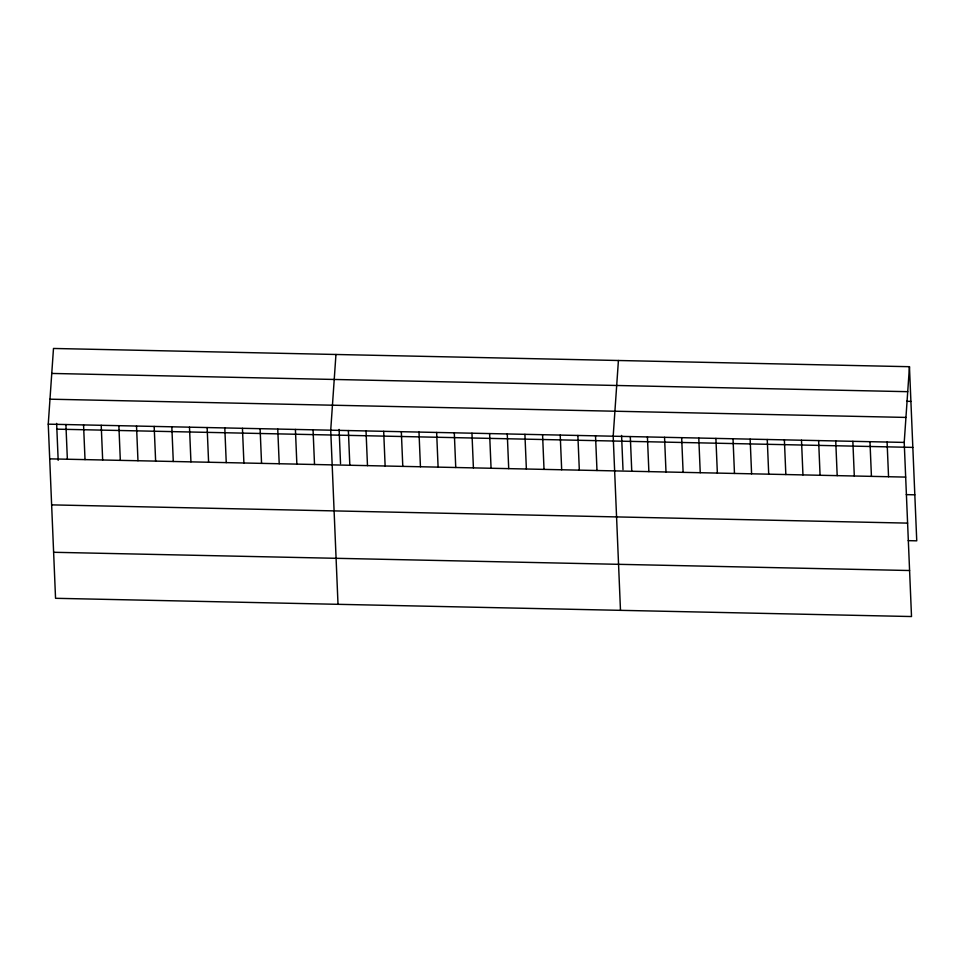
<?xml version="1.0" encoding="UTF-8"?>
<svg xmlns="http://www.w3.org/2000/svg" width="965" height="965" viewBox="0 0 965 965"><rect width="100%" height="100%" fill="white"/><g stroke="black" fill="none" stroke-linecap="round" stroke-linejoin="round"><path stroke-width="1.45" d="M909.452 366.7L904.217 442.416L911.515 616.538L55.548 598.3L48.25 424.166L53.485 348.462L909.452 366.7L916.75 540.834L908.186 540.641M335.953 354.481L330.718 430.185L338.015 604.319M618.42 360.5L613.185 436.204L620.483 610.338M51.76 373.443L907.727 391.681M906.63 401.283L910.9 401.38M49.975 399.184L905.942 417.423M48.25 424.166L904.217 442.416M56.875 429.16L912.83 447.398M49.71 458.858L905.665 477.096M906.268 494.623L914.82 494.816M51.627 504.876L907.595 523.114M53.618 552.282L909.585 570.52M887.088 442.042L888.548 476.734M869.972 441.681L871.431 476.36M852.855 441.319L854.302 475.998M835.738 440.957L837.186 475.636M818.622 440.583L820.069 475.275M801.493 440.221L802.952 474.901M784.376 439.859L785.836 474.539M767.259 439.497L768.707 474.177M750.143 439.123L751.59 473.815M733.026 438.761L734.474 473.441M715.897 438.399L717.357 473.079M698.781 438.038L700.24 472.717M681.664 437.664L683.111 472.355M664.547 437.302L665.995 471.981M647.419 436.94L648.878 471.62M630.302 436.578L631.761 471.258M621.569 435.444L623.004 469.641M595.526 435.83L596.985 470.51M577.878 435.456L579.326 470.136M560.219 435.082L561.678 469.762M542.571 434.708L544.019 469.388M524.912 434.334L526.371 469.014M507.264 433.948L508.712 468.64M489.605 433.575L491.064 468.254M471.957 433.201L473.405 467.88M454.298 432.827L455.745 467.506M436.638 432.453L438.098 467.132M418.991 432.067L420.438 466.758M401.331 431.693L402.791 466.372M383.684 431.319L385.131 465.999M366.024 430.945L367.484 465.625M348.377 430.571L349.825 465.251M339.101 429.425L340.536 463.622M313.058 429.811L314.518 464.491M295.411 429.437L296.858 464.117M277.751 429.063L279.211 463.743M260.104 428.689L261.551 463.369M242.444 428.315L243.904 462.995M224.797 427.929L226.244 462.621M207.137 427.555L208.597 462.235M189.49 427.181L190.937 461.861M171.83 426.807L173.278 461.487M154.171 426.433L155.63 461.113M136.523 426.048L137.971 460.739M118.864 425.674L120.323 460.353M101.216 425.3L102.664 459.979M83.557 424.926L85.017 459.605M65.91 424.552L67.357 459.231M56.633 423.406L58.177 460.317"/></g></svg>
